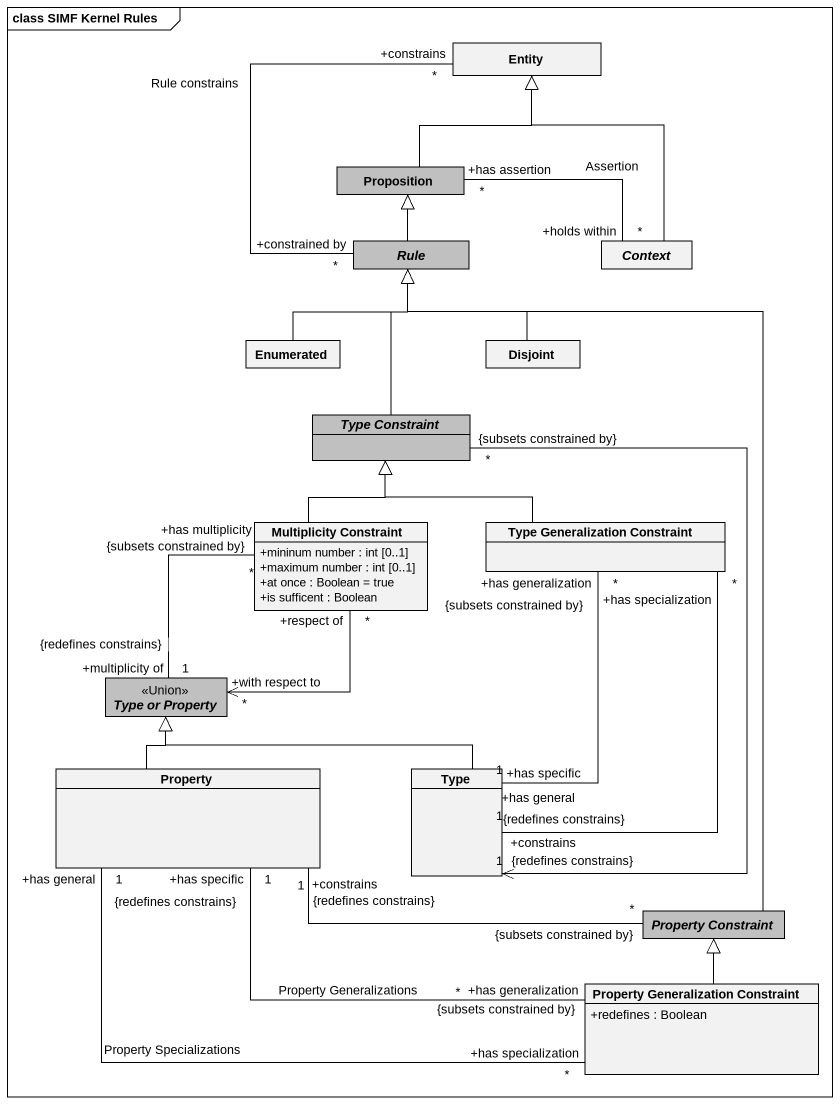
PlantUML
@startuml
mainframe class SIMF Kernel Rules
hide circle
hide empty members
skinparam classAttributeIconSize 0
class "Entity" as Entity_
class Proposition #C0C0C0
abstract class Rule #C0C0C0
abstract class Context
class Enumerated
class Disjoint
abstract class "Type Constraint" as Type_Constraint #C0C0C0
class "Multiplicity Constraint" as Multiplicity_Constraint {
  +mininum number : int [0..1]
  +maximum number : int [0..1]
  +at once : Boolean = true
  +is sufficent : Boolean
}
class "Type Generalization Constraint" as Type_Generalization
abstract class "Type or Property" as Type_or_Property <<Union>> #C0C0C0
class Property
class Type
abstract class "Property Constraint" as Property_Constraint #C0C0C0
class "Property Generalization Constraint" as Property_Generalization {
  +redefines : Boolean
}
Proposition -up-|> Entity_
Rule "+constrained by\n*" -up- "+constrains\n*" Entity_ : Rule constrains
Rule -up-|> Proposition
Context -up-|> Entity_
Context "+holds within\n*" -left- "+has assertion\n*" Proposition : Assertion
Enumerated -up-|> Rule
Disjoint -up-|> Rule
Type_Constraint -up-|> Rule
Type_Constraint "*\n{subsets constrained by}" --> "1\n{redefines constrains}\n+constrains" Type
Multiplicity_Constraint -up-|> Type_Constraint
Multiplicity_Constraint "*\n+respect of" --> "+with respect to\n*" Type_or_Property
Multiplicity_Constraint "*\n+has multiplicity\n{subsets constrained by}" -- "+multiplicity of\n1\n{redefines constrains}" Type_or_Property
Type_Generalization -left-|> Type_Constraint
Type_Generalization "+has generalization\n*\n{subsets constrained by}" -- "+has specific\n1\n{redefines constrains}" Type
Type_Generalization "+has specialization\n*" -- "+has general\n1" Type
Property -up-|> Type_or_Property
Type -left-|> Type_or_Property
Property_Constraint -up-|> Rule
Property_Constraint "*\n{subsets constrained by}" -left- "1\n{redefines constrains}\n+constrains" Property
Property_Generalization "+has specialization\n*" -left- "+has general\n1" Property : Property Specializations
Property_Generalization "+has generalization\n*\n{subsets constrained by}" -left- "+has specific\n1\n{redefines constrains}" Property : Property Generalizations
Property_Generalization -up-|> Property_Constraint
@enduml
